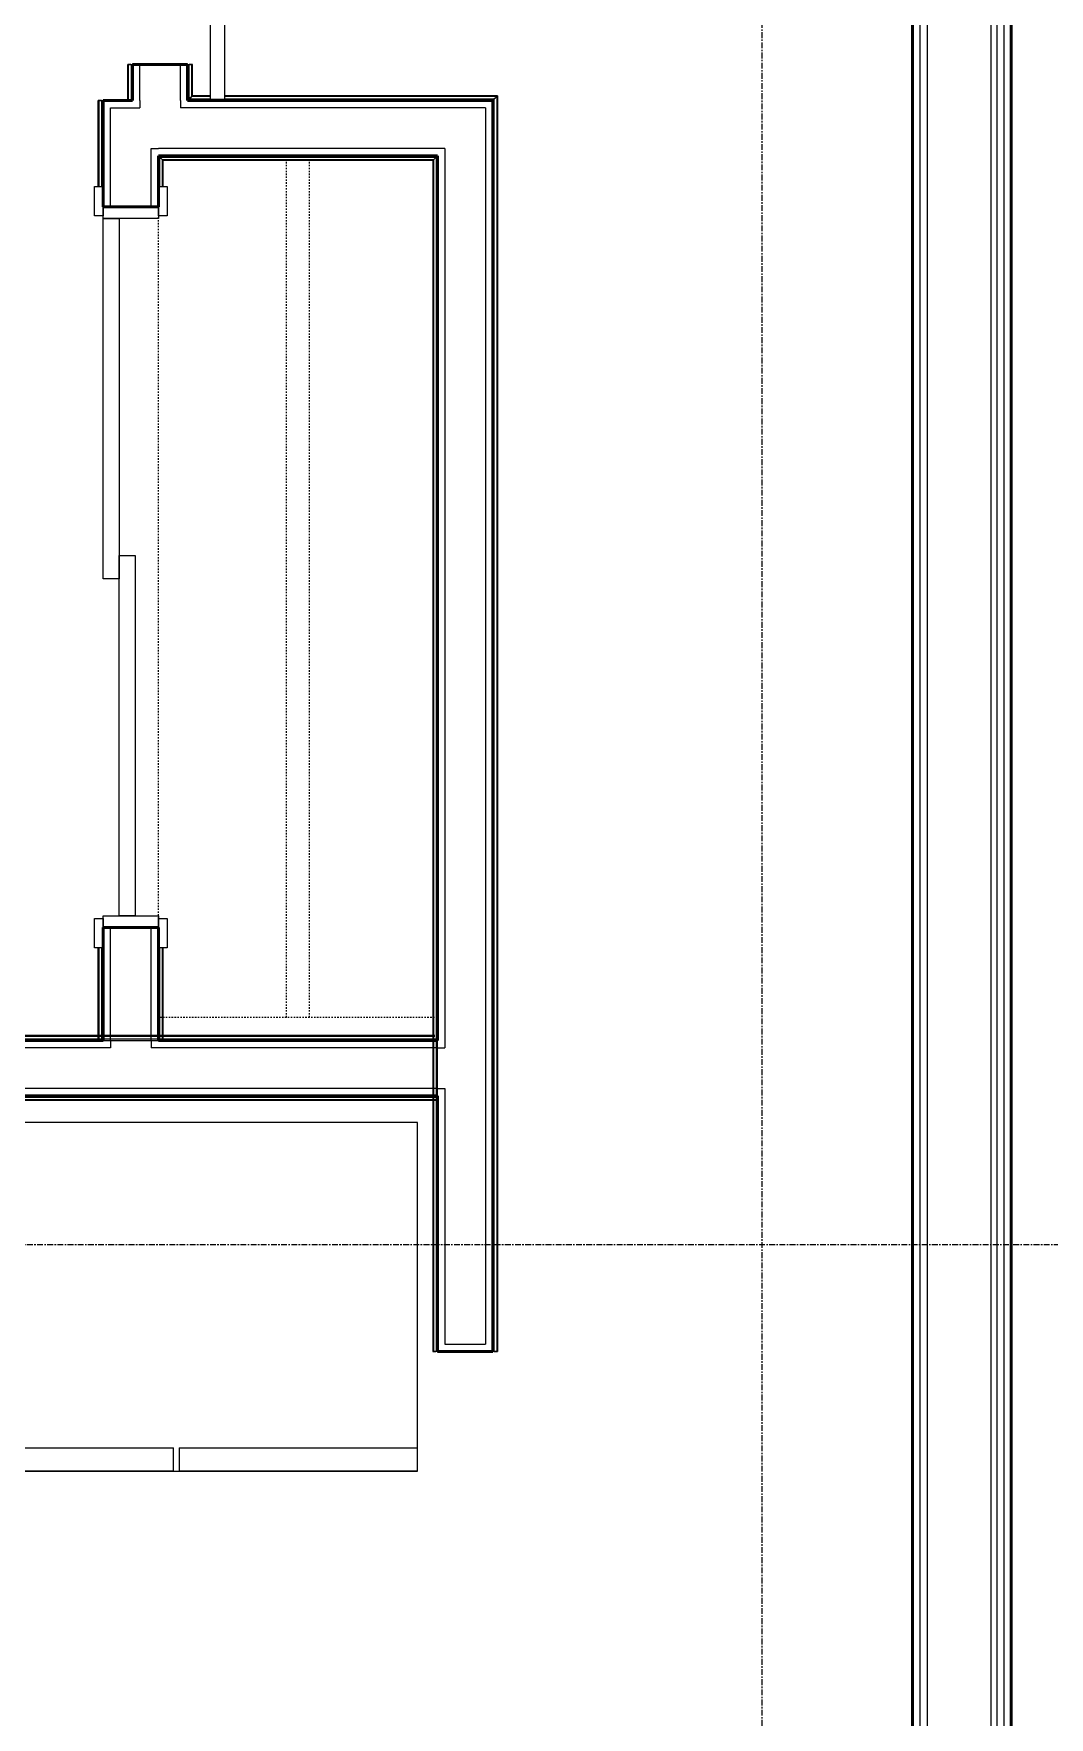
# Model space of a CAD drawing. Header units: inches. Extents: x -4218 to -1830, y 9767 to 12426.
# Drawn here: x -3217 to -3129.6, y 10126.5 to 10271.4 of the extents above; entities that cross this region are included whole.
import ezdxf

# ---------------------------------------------------------------- set-up
doc = ezdxf.new("R2010")
doc.units = ezdxf.units.IN
doc.header["$MEASUREMENT"] = 0
doc.linetypes.add('Dash', pattern=[0.25, 0.125, -0.125])
doc.linetypes.add('Grid Line 1_2_', pattern=[0.875, 0.5, -0.125, 0.125, -0.125])
for name, color, linetype, lineweight in [('0-1', 7, 'Continuous', 5), ('0-2', 253, 'Continuous', 9), ('A-DOOR-1', 7, 'Continuous', 9), ('A-DOOR-2', 50, 'Continuous', 20), ('A-DOOR-3', 250, 'Continuous', 50), ('A-DOOR-FRAM-1', 50, 'Continuous', 20), ('A-WALL-1', 250, 'Continuous', 50), ('A-WALL-2', 10, 'Continuous', 13), ('A-WALL-3', 254, 'Continuous', 9), ('A-WALL-4', 253, 'Continuous', 9), ('A-WALL-5', 252, 'Continuous', 9), ('A-WALL-6', 7, 'Continuous', 9), ('I-WALL-1', 250, 'Continuous', 50), ('I-WALL-4', 252, 'Continuous', 9), ('Q-CASE-HDLN-1', 7, 'Dash', 9), ('Q-SPCQ-1', 7, 'Continuous', 9), ('S-GRID-1', 1, 'Grid Line 1_2_', 9)]:
    doc.layers.add(name, color=color, linetype=linetype, lineweight=lineweight)

# ---------------------------------------------------------------- blocks, each defined once
blk = doc.blocks.new('Basic Wall _ INT - W4BØF - _5_8 GYP - 2X4 WOOD_BATT_ - 5_8 GYP_ - ___-3182868-BACKGROUND - 3RD FLOOR')
at = {"layer": 'A-WALL-4'}
for p, q in [((-3203.72, 10356.06), (-3203.75, 10356.06)), ((-3203.75, 10356.04), (-3203.75, 10355.41)), ((-3203.55, 10356.06), (-3203.61, 10356.06)), ((-3203.4, 10356.06), (-3203.54, 10356.06)), ((-3203.34, 10356.06), (-3203.4, 10356.06)), ((-3203.4, 10355.41), (-3203.4, 10356.04)), ((-3203.75, 10265.68), (-3203.72, 10265.71)), ((-3203.61, 10265.82), (-3203.55, 10265.88)), ((-3203.54, 10265.89), (-3203.4, 10266.03)), ((-3203.4, 10266.03), (-3203.34, 10266.09))]:
    blk.add_line(p, q, dxfattribs=at)
at = {"layer": 'A-WALL-5'}
for p, q in [((-3203.75, 10356.06), (-3203.71, 10356.06)), ((-3203.75, 10355.41), (-3203.75, 10304.78)), ((-3203.71, 10356.06), (-3203.62, 10356.06)), ((-3203.62, 10356.06), (-3203.34, 10356.06)), ((-3203.62, 10355.41), (-3203.62, 10356.04)), ((-3203.4, 10304.78), (-3203.4, 10355.41)), ((-3203.34, 10355.41), (-3203.34, 10356.04)), ((-3203.75, 10304.78), (-3203.72, 10304.78)), ((-3203.61, 10304.78), (-3203.55, 10304.78)), ((-3203.54, 10304.78), (-3203.4, 10304.78)), ((-3203.4, 10304.78), (-3203.34, 10304.78)), ((-3203.72, 10268.78), (-3203.75, 10268.78)), ((-3203.75, 10268.78), (-3203.75, 10265.68)), ((-3203.55, 10268.78), (-3203.61, 10268.78)), ((-3203.4, 10268.78), (-3203.54, 10268.78)), ((-3203.34, 10268.78), (-3203.4, 10268.78)), ((-3203.4, 10266.03), (-3203.4, 10268.78))]:
    blk.add_line(p, q, dxfattribs=at)
at = {"layer": 'A-WALL-6'}
for p, q in [((-3203.62, 10304.78), (-3203.62, 10355.41)), ((-3203.34, 10304.78), (-3203.34, 10355.41)), ((-3203.71, 10304.78), (-3203.75, 10304.78)), ((-3203.62, 10304.78), (-3203.71, 10304.78)), ((-3203.34, 10304.78), (-3203.62, 10304.78)), ((-3203.75, 10268.78), (-3203.71, 10268.78)), ((-3203.71, 10268.78), (-3203.62, 10268.78)), ((-3203.62, 10265.81), (-3203.62, 10268.78)), ((-3203.62, 10268.78), (-3203.34, 10268.78)), ((-3203.34, 10266.09), (-3203.34, 10268.78))]:
    blk.add_line(p, q, dxfattribs=at)
at = {"layer": 'A-WALL-6', "flags": 128}
for points in [[(-3203.62, 10265.81), (-3203.63, 10265.8), (-3203.63, 10265.8), (-3203.65, 10265.78), (-3203.66, 10265.77), (-3203.68, 10265.75), (-3203.71, 10265.72)], [(-3203.34, 10266.09), (-3203.45, 10265.98), (-3203.55, 10265.88), (-3203.6, 10265.83), (-3203.62, 10265.81)]]:
    blk.add_lwpolyline(points, dxfattribs=at)
blk = doc.blocks.new('Basic Wall _ INT - W4BØF - _5_8 GYP - 2X4 WOOD_BATT_ - 5_8 GYP_ - ___-3182867-BACKGROUND - 3RD FLOOR')
at = {"layer": 'A-WALL-3'}
blk.add_line((-3208.52, 10304.78), (-3208.5, 10304.78), dxfattribs=at)
at = {"layer": 'A-WALL-4'}
for p, q in [((-3208.5, 10356.04), (-3208.5, 10355.41)), ((-3208.85, 10309.34), (-3208.85, 10309.45)), ((-3208.85, 10309.24), (-3208.85, 10309.33)), ((-3208.85, 10309.18), (-3208.85, 10309.24)), ((-3208.85, 10308.44), (-3208.85, 10309.03)), ((-3208.5, 10309.03), (-3208.5, 10304.78)), ((-3208.85, 10304.79), (-3208.85, 10308.41)), ((-3208.91, 10304.78), (-3208.85, 10304.78)), ((-3208.85, 10304.78), (-3208.7, 10304.78)), ((-3208.7, 10304.78), (-3208.64, 10304.78)), ((-3208.91, 10265.68), (-3208.85, 10265.68)), ((-3208.85, 10265.68), (-3208.7, 10265.68)), ((-3208.7, 10265.68), (-3208.64, 10265.68)), ((-3208.52, 10265.68), (-3208.5, 10265.68))]:
    blk.add_line(p, q, dxfattribs=at)
at = {"layer": 'A-WALL-5'}
for p, q in [((-3208.85, 10356.06), (-3208.91, 10356.06)), ((-3208.7, 10356.06), (-3208.85, 10356.06)), ((-3208.85, 10309.45), (-3208.85, 10356.06)), ((-3208.64, 10356.06), (-3208.7, 10356.06)), ((-3208.5, 10356.06), (-3208.52, 10356.06)), ((-3208.5, 10355.41), (-3208.5, 10309.03)), ((-3208.91, 10309.34), (-3208.91, 10309.45)), ((-3208.91, 10309.24), (-3208.91, 10309.33)), ((-3208.91, 10309.18), (-3208.91, 10309.24)), ((-3208.91, 10308.45), (-3208.91, 10309.03)), ((-3208.62, 10309.03), (-3208.62, 10308.42)), ((-3208.91, 10304.79), (-3208.91, 10308.41)), ((-3208.62, 10308.41), (-3208.62, 10304.79)), ((-3208.62, 10304.78), (-3208.91, 10304.78)), ((-3208.54, 10304.78), (-3208.62, 10304.78)), ((-3208.5, 10304.78), (-3208.54, 10304.78)), ((-3208.85, 10268.78), (-3208.91, 10268.78)), ((-3208.7, 10268.78), (-3208.85, 10268.78)), ((-3208.85, 10265.68), (-3208.85, 10268.78)), ((-3208.64, 10268.78), (-3208.7, 10268.78)), ((-3208.5, 10268.78), (-3208.52, 10268.78)), ((-3208.5, 10268.78), (-3208.5, 10265.68)), ((-3208.62, 10265.68), (-3208.91, 10265.68)), ((-3208.54, 10265.68), (-3208.62, 10265.68)), ((-3208.5, 10265.68), (-3208.54, 10265.68))]:
    blk.add_line(p, q, dxfattribs=at)
at = {"layer": 'A-WALL-6'}
for p, q in [((-3208.91, 10356.06), (-3208.62, 10356.06)), ((-3208.91, 10309.45), (-3208.91, 10356.06)), ((-3208.62, 10356.06), (-3208.62, 10309.03)), ((-3208.62, 10356.06), (-3208.54, 10356.06)), ((-3208.54, 10356.06), (-3208.5, 10356.06)), ((-3208.91, 10268.78), (-3208.62, 10268.78)), ((-3208.91, 10265.68), (-3208.91, 10268.78)), ((-3208.62, 10268.78), (-3208.62, 10265.68)), ((-3208.62, 10268.78), (-3208.54, 10268.78)), ((-3208.54, 10268.78), (-3208.5, 10268.78))]:
    blk.add_line(p, q, dxfattribs=at)
blk = doc.blocks.new('Basic Wall _ INT - W4BØF - _5_8 GYP - 2X4 WOOD_BATT_ - 5_8 GYP_ - ___-3182872-BACKGROUND - 3RD FLOOR')
at = {"layer": 'A-WALL-3'}
for p, q in [((-3211.44, 10184.78), (-3211.37, 10184.78)), ((-3211.37, 10184.78), (-3211.23, 10184.78)), ((-3211.22, 10184.78), (-3211.16, 10184.78)), ((-3211.05, 10184.78), (-3211.02, 10184.78))]:
    blk.add_line(p, q, dxfattribs=at)
at = {"layer": 'A-WALL-4'}
for p, q in [((-3211.15, 10184.78), (-3211.44, 10184.78)), ((-3211.37, 10185.1), (-3211.37, 10185.2)), ((-3211.37, 10185), (-3211.37, 10185.08)), ((-3211.37, 10184.94), (-3211.37, 10184.99)), ((-3211.14, 10184.78), (-3211.15, 10184.78)), ((-3211.11, 10184.78), (-3211.14, 10184.78)), ((-3211.09, 10184.78), (-3211.11, 10184.78))]:
    blk.add_line(p, q, dxfattribs=at)
at = {"layer": 'A-WALL-5'}
for p, q in [((-3211.37, 10265.68), (-3211.44, 10265.68)), ((-3211.23, 10265.68), (-3211.37, 10265.68)), ((-3211.37, 10258.27), (-3211.37, 10265.68)), ((-3211.16, 10265.68), (-3211.22, 10265.68)), ((-3211.02, 10265.68), (-3211.05, 10265.68)), ((-3211.02, 10265.68), (-3211.02, 10258.27)), ((-3211.37, 10185.2), (-3211.37, 10192.77)), ((-3211.02, 10192.77), (-3211.02, 10184.78)), ((-3211.44, 10185.1), (-3211.44, 10185.2)), ((-3211.44, 10185), (-3211.44, 10185.08)), ((-3211.44, 10184.94), (-3211.44, 10184.99)), ((-3211.06, 10184.78), (-3211.09, 10184.78)), ((-3211.02, 10184.78), (-3211.06, 10184.78))]:
    blk.add_line(p, q, dxfattribs=at)
at = {"layer": 'A-WALL-6'}
for p, q in [((-3211.44, 10265.68), (-3211.15, 10265.68)), ((-3211.44, 10258.27), (-3211.44, 10265.68)), ((-3211.15, 10265.68), (-3211.15, 10258.27)), ((-3211.15, 10265.68), (-3211.06, 10265.68)), ((-3211.06, 10265.68), (-3211.02, 10265.68)), ((-3211.44, 10185.2), (-3211.44, 10192.77)), ((-3211.15, 10192.77), (-3211.15, 10184.78))]:
    blk.add_line(p, q, dxfattribs=at)
blk = doc.blocks.new('Basic Wall _ INT - W4BØF - _5_8 GYP - 2X4 WOOD_BATT_ - 5_8 GYP_ - ___-3182871-BACKGROUND - 3RD FLOOR')
at = {"layer": 'A-WALL-3'}
for p, q in [((-3206.27, 10184.78), (-3206.25, 10184.78)), ((-3206.13, 10184.78), (-3206.07, 10184.78)), ((-3206.07, 10184.78), (-3205.92, 10184.78)), ((-3205.92, 10184.78), (-3205.86, 10184.78))]:
    blk.add_line(p, q, dxfattribs=at)
at = {"layer": 'A-WALL-4'}
for p, q in [((-3206.25, 10260.91), (-3206.27, 10260.93)), ((-3206.07, 10260.73), (-3206.13, 10260.79)), ((-3205.92, 10260.58), (-3206.07, 10260.73)), ((-3205.86, 10260.52), (-3205.92, 10260.58)), ((-3206.27, 10258.27), (-3206.27, 10256.52)), ((-3206.17, 10184.78), (-3206.21, 10184.78)), ((-3206.15, 10184.78), (-3206.17, 10184.78)), ((-3205.86, 10184.78), (-3206.15, 10184.78)), ((-3206.15, 10184.78), (-3206.15, 10184.78)), ((-3205.92, 10185.1), (-3205.92, 10185.2)), ((-3205.92, 10185), (-3205.92, 10185.08)), ((-3205.92, 10184.94), (-3205.92, 10184.99))]:
    blk.add_line(p, q, dxfattribs=at)
at = {"layer": 'A-WALL-5'}
for p, q in [((-3206.27, 10260.93), (-3206.27, 10258.27)), ((-3205.92, 10258.27), (-3205.92, 10260.58)), ((-3206.27, 10192.77), (-3206.27, 10184.78)), ((-3205.92, 10185.2), (-3205.92, 10192.77)), ((-3206.23, 10184.78), (-3206.27, 10184.78)), ((-3206.21, 10184.78), (-3206.23, 10184.78)), ((-3205.86, 10185.1), (-3205.86, 10185.2)), ((-3205.86, 10185), (-3205.86, 10185.08)), ((-3205.86, 10184.94), (-3205.86, 10184.99))]:
    blk.add_line(p, q, dxfattribs=at)
at = {"layer": 'A-WALL-6'}
for p, q in [((-3206.15, 10258.27), (-3206.15, 10260.81)), ((-3205.86, 10258.27), (-3205.86, 10260.52)), ((-3206.15, 10184.78), (-3206.15, 10192.77)), ((-3205.86, 10185.2), (-3205.86, 10192.77))]:
    blk.add_line(p, q, dxfattribs=at)
at = {"layer": 'A-WALL-6', "flags": 128}
for points in [[(-3206.23, 10260.89), (-3206.21, 10260.87), (-3206.19, 10260.85), (-3206.17, 10260.83), (-3206.16, 10260.82), (-3206.15, 10260.81), (-3206.15, 10260.81)], [(-3206.15, 10260.81), (-3206.13, 10260.79), (-3206.07, 10260.73), (-3205.98, 10260.64), (-3205.86, 10260.52)]]:
    blk.add_lwpolyline(points, dxfattribs=at)
blk = doc.blocks.new('SLIDING - FLUSH - 5-0 x 6-8-3203586-BACKGROUND - 3RD FLOOR')
at = {"layer": 'A-DOOR-1'}
for p, q in [((-32.75, 3.25), (-30.25, 3.25)), ((-32.75, 2.5), (-32.75, 3.25)), ((-30.25, 3.25), (-30.25, 2.5)), ((30.25, 3.25), (32.75, 3.25)), ((30.25, 2.5), (30.25, 3.25)), ((32.75, 3.25), (32.75, 2.5)), ((-30.25, 2.5), (-32.75, 2.5)), ((32.75, 2.5), (30.25, 2.5)), ((-32.75, -2.25), (-30.25, -2.25)), ((-32.75, -3), (-32.75, -2.25)), ((-30.25, -2.25), (-30.25, -3)), ((30.25, -2.25), (32.75, -2.25)), ((30.25, -3), (30.25, -2.25)), ((32.75, -2.25), (32.75, -3)), ((-30.25, -3), (-32.75, -3)), ((32.75, -3), (30.25, -3))]:
    blk.add_line(p, q, dxfattribs=at)
at = {"layer": 'A-DOOR-2'}
for p, q in [((-1, -0.88), (-1, 0.5)), ((-1, 0.5), (30, 0.5)), ((30, 0.5), (30, -0.88)), ((-30, -2.25), (-30, -0.88)), ((-30, -0.88), (1, -0.88)), ((30, -0.88), (-1, -0.88)), ((1, -0.88), (1, -2.25)), ((1, -2.25), (-30, -2.25))]:
    blk.add_line(p, q, dxfattribs=at)
at = {"layer": 'A-DOOR-FRAM-1'}
for p, q in [((-31, -2.25), (-31, 2.5)), ((-31, 2.5), (-30, 2.5)), ((-30, 2.5), (-30, -2.25)), ((30, 2.5), (31, 2.5)), ((30, -2.25), (30, 2.5)), ((31, 2.5), (31, -2.25)), ((-30, -2.25), (-31, -2.25)), ((31, -2.25), (30, -2.25))]:
    blk.add_line(p, q, dxfattribs=at)
blk = doc.blocks.new('Basic Wall _ INT - W4BØF - _5_8 GYP - 2X4 WOOD_BATT_ - 5_8 GYP_ - ___-3182873-BACKGROUND - 3RD FLOOR')
at = {"layer": 'A-WALL-3'}
for p, q in [((-3335.1, 10180.03), (-3335.1, 10180.01)), ((-3335.1, 10179.89), (-3335.1, 10179.83)), ((-3335.1, 10179.83), (-3335.1, 10179.68)), ((-3335.1, 10179.68), (-3335.1, 10179.62)), ((-3334.47, 10180.03), (-3298.47, 10180.03)), ((-3332.05, 10179.68), (-3334.47, 10179.68)), ((-3298.47, 10179.68), (-3331.96, 10179.68)), ((-3298.47, 10180.03), (-3265.47, 10180.03)), ((-3265.47, 10180.03), (-3265.22, 10180.03)), ((-3265.22, 10179.68), (-3265.47, 10179.68)), ((-3241.22, 10180.03), (-3217, 10180.03)), ((-3220.34, 10179.68), (-3241.22, 10179.68)), ((-3217, 10179.68), (-3220.28, 10179.68)), ((-3182.25, 10180.01), (-3182.25, 10180.03)), ((-3182.25, 10179.83), (-3182.25, 10179.89)), ((-3182.25, 10179.68), (-3182.25, 10179.83)), ((-3182.25, 10179.62), (-3182.25, 10179.68))]:
    blk.add_line(p, q, dxfattribs=at)
at = {"layer": 'A-WALL-4'}
for p, q in [((-3335.1, 10179.99), (-3335.1, 10180.03)), ((-3335.1, 10180.03), (-3334.47, 10180.03)), ((-3335.1, 10179.93), (-3335.1, 10179.99)), ((-3335.1, 10179.91), (-3335.1, 10179.93)), ((-3335.1, 10179.83), (-3335.1, 10179.91)), ((-3335.1, 10179.62), (-3335.1, 10179.83)), ((-3334.47, 10179.68), (-3335.1, 10179.68)), ((-3334.47, 10179.91), (-3333.67, 10179.91)), ((-3333.58, 10179.91), (-3298.47, 10179.91)), ((-3265.47, 10179.91), (-3265.22, 10179.91)), ((-3241.22, 10179.91), (-3218.19, 10179.91)), ((-3218.07, 10179.91), (-3217, 10179.91)), ((-3182.57, 10179.68), (-3182.66, 10179.68)), ((-3182.47, 10179.68), (-3182.54, 10179.68)), ((-3182.41, 10179.68), (-3182.45, 10179.68)), ((-3182.25, 10179.97), (-3182.25, 10179.91)), ((-3182.25, 10179.91), (-3182.25, 10179.89)), ((-3182.25, 10179.89), (-3182.25, 10179.74)), ((-3182.25, 10179.74), (-3182.25, 10179.62))]:
    blk.add_line(p, q, dxfattribs=at)
at = {"layer": 'A-WALL-5'}
for p, q in [((-3335.1, 10179.91), (-3334.47, 10179.91)), ((-3334.47, 10179.62), (-3335.1, 10179.62)), ((-3308.72, 10179.62), (-3309.47, 10179.62)), ((-3265.22, 10179.62), (-3265.47, 10179.62)), ((-3220.93, 10179.62), (-3241.22, 10179.62)), ((-3217, 10179.62), (-3220.91, 10179.62)), ((-3217, 10180.03), (-3182.25, 10180.03)), ((-3182.66, 10179.68), (-3217, 10179.68)), ((-3182.57, 10179.62), (-3182.66, 10179.62)), ((-3182.47, 10179.62), (-3182.54, 10179.62)), ((-3182.41, 10179.62), (-3182.45, 10179.62)), ((-3182.25, 10180.03), (-3182.25, 10179.99)), ((-3182.25, 10179.99), (-3182.25, 10179.97))]:
    blk.add_line(p, q, dxfattribs=at)
at = {"layer": 'A-WALL-6'}
for p, q in [((-3217, 10179.91), (-3182.25, 10179.91)), ((-3182.66, 10179.62), (-3217, 10179.62))]:
    blk.add_line(p, q, dxfattribs=at)
blk = doc.blocks.new('Basic Wall _ INT - W4BØF - _5_8 GYP - 2X4 WOOD_BATT_ - 5_8 GYP_ - ___-3182874-BACKGROUND - 3RD FLOOR')
at = {"layer": 'A-WALL-3'}
for p, q in [((-3335.1, 10185.2), (-3335.1, 10185.13)), ((-3335.1, 10185.13), (-3335.1, 10184.99)), ((-3335.1, 10184.98), (-3335.1, 10184.92)), ((-3335.1, 10184.81), (-3335.1, 10184.78)), ((-3182.25, 10185.13), (-3182.25, 10185.2)), ((-3182.25, 10184.99), (-3182.25, 10185.13)), ((-3182.25, 10184.92), (-3182.25, 10184.98)), ((-3182.25, 10184.78), (-3182.25, 10184.81))]:
    blk.add_line(p, q, dxfattribs=at)
at = {"layer": 'A-WALL-4'}
for p, q in [((-3335.1, 10185.08), (-3335.1, 10185.2)), ((-3334.47, 10185.13), (-3335.1, 10185.13)), ((-3335.1, 10184.91), (-3335.1, 10185.08)), ((-3335.1, 10184.9), (-3335.1, 10184.91)), ((-3335.1, 10184.88), (-3335.1, 10184.9)), ((-3335.1, 10184.87), (-3335.1, 10184.88)), ((-3335.1, 10184.85), (-3335.1, 10184.87)), ((-3335.1, 10184.83), (-3335.1, 10184.85)), ((-3335.1, 10184.78), (-3335.1, 10184.83)), ((-3335.1, 10184.78), (-3334.47, 10184.78)), ((-3211.32, 10185.13), (-3211.43, 10185.13)), ((-3211.22, 10185.13), (-3211.31, 10185.13)), ((-3211.17, 10185.13), (-3211.22, 10185.13)), ((-3211.02, 10184.78), (-3206.27, 10184.78)), ((-3206.9, 10185.13), (-3211, 10185.13)), ((-3206.27, 10185.13), (-3206.87, 10185.13)), ((-3206.07, 10185.13), (-3206.13, 10185.13)), ((-3205.98, 10185.13), (-3206.07, 10185.13)), ((-3205.86, 10185.13), (-3205.97, 10185.13)), ((-3182.57, 10185.13), (-3182.66, 10185.13)), ((-3182.48, 10185.13), (-3182.54, 10185.13)), ((-3182.25, 10185.2), (-3182.25, 10184.91)), ((-3182.25, 10184.91), (-3182.25, 10184.85)), ((-3182.25, 10184.91), (-3182.25, 10184.91))]:
    blk.add_line(p, q, dxfattribs=at)
at = {"layer": 'A-WALL-5'}
for p, q in [((-3334.47, 10185.2), (-3335.1, 10185.2)), ((-3334.47, 10184.91), (-3335.1, 10184.91)), ((-3211.43, 10185.13), (-3334.47, 10185.13)), ((-3334.47, 10184.78), (-3211.02, 10184.78)), ((-3211.32, 10185.2), (-3211.43, 10185.2)), ((-3211.22, 10185.2), (-3211.31, 10185.2)), ((-3211.17, 10185.2), (-3211.22, 10185.2)), ((-3206.9, 10184.91), (-3211.01, 10184.91)), ((-3206.9, 10185.2), (-3211, 10185.2)), ((-3206.27, 10184.91), (-3206.89, 10184.91)), ((-3206.27, 10185.2), (-3206.87, 10185.2)), ((-3206.27, 10184.78), (-3182.25, 10184.78)), ((-3206.07, 10185.2), (-3206.12, 10185.2)), ((-3205.98, 10185.2), (-3206.07, 10185.2)), ((-3205.86, 10185.2), (-3205.97, 10185.2)), ((-3182.66, 10185.13), (-3205.86, 10185.13)), ((-3182.57, 10185.2), (-3182.66, 10185.2)), ((-3182.48, 10185.2), (-3182.54, 10185.2)), ((-3182.25, 10184.85), (-3182.25, 10184.83)), ((-3182.25, 10184.83), (-3182.25, 10184.78))]:
    blk.add_line(p, q, dxfattribs=at)
at = {"layer": 'A-WALL-6'}
for p, q in [((-3211.44, 10185.2), (-3334.47, 10185.2)), ((-3211.01, 10184.91), (-3334.47, 10184.91)), ((-3182.25, 10184.91), (-3206.27, 10184.91)), ((-3182.66, 10185.2), (-3205.86, 10185.2))]:
    blk.add_line(p, q, dxfattribs=at)
blk = doc.blocks.new('Basic Wall _ INT - W4BØF - _5_8 GYP - 2X4 WOOD_BATT_ - 5_8 GYP_ - ___-3182876-BACKGROUND - 3RD FLOOR')
at = {"layer": 'A-WALL-4'}
for p, q in [((-3177.47, 10265.71), (-3177.5, 10265.68)), ((-3177.3, 10265.88), (-3177.36, 10265.82)), ((-3177.15, 10266.03), (-3177.29, 10265.89)), ((-3177.09, 10266.09), (-3177.15, 10266.03))]:
    blk.add_line(p, q, dxfattribs=at)
at = {"layer": 'A-WALL-5'}
for p, q in [((-3177.5, 10158.02), (-3177.5, 10265.68)), ((-3177.15, 10266.03), (-3177.15, 10158.02)), ((-3177.5, 10158.02), (-3177.47, 10158.02)), ((-3177.36, 10158.02), (-3177.3, 10158.02)), ((-3177.29, 10158.02), (-3177.15, 10158.02)), ((-3177.15, 10158.02), (-3177.09, 10158.02))]:
    blk.add_line(p, q, dxfattribs=at)
at = {"layer": 'A-WALL-6'}
for p, q in [((-3177.37, 10158.02), (-3177.37, 10265.81)), ((-3177.09, 10266.09), (-3177.09, 10158.02)), ((-3177.46, 10158.02), (-3177.5, 10158.02)), ((-3177.37, 10158.02), (-3177.46, 10158.02)), ((-3177.09, 10158.02), (-3177.37, 10158.02))]:
    blk.add_line(p, q, dxfattribs=at)
at = {"layer": 'A-WALL-6', "flags": 128}
for points in [[(-3177.46, 10265.72), (-3177.43, 10265.75), (-3177.41, 10265.77), (-3177.4, 10265.78), (-3177.38, 10265.8), (-3177.38, 10265.8), (-3177.37, 10265.81)], [(-3177.37, 10265.81), (-3177.35, 10265.83), (-3177.3, 10265.88), (-3177.2, 10265.98), (-3177.09, 10266.09)]]:
    blk.add_lwpolyline(points, dxfattribs=at)
blk = doc.blocks.new('Basic Wall _ INT - W4BØF - _5_8 GYP - 2X4 WOOD_BATT_ - 5_8 GYP_ - ___-3182875-BACKGROUND - 3RD FLOOR')
at = {"layer": 'A-WALL-4'}
for p, q in [((-3182.45, 10260.73), (-3182.6, 10260.58)), ((-3182.39, 10260.79), (-3182.45, 10260.73)), ((-3182.25, 10260.93), (-3182.27, 10260.91)), ((-3182.6, 10260.58), (-3182.66, 10260.52)), ((-3182.6, 10185.2), (-3182.6, 10185.08)), ((-3182.6, 10185.08), (-3182.6, 10184.99)), ((-3182.6, 10184.99), (-3182.6, 10184.93)), ((-3182.6, 10184.78), (-3182.6, 10184.17)), ((-3182.6, 10184.16), (-3182.6, 10180.71)), ((-3182.25, 10180.03), (-3182.25, 10184.78)), ((-3182.6, 10180.66), (-3182.6, 10180.03)), ((-3182.6, 10179.89), (-3182.6, 10179.83)), ((-3182.6, 10179.83), (-3182.6, 10179.74)), ((-3182.6, 10179.74), (-3182.6, 10179.62))]:
    blk.add_line(p, q, dxfattribs=at)
at = {"layer": 'A-WALL-5'}
for p, q in [((-3182.25, 10184.78), (-3182.25, 10260.93)), ((-3182.6, 10260.58), (-3182.6, 10185.2)), ((-3182.66, 10185.2), (-3182.66, 10185.08)), ((-3182.66, 10185.08), (-3182.66, 10184.99)), ((-3182.66, 10184.99), (-3182.66, 10184.93)), ((-3182.66, 10184.78), (-3182.66, 10184.17)), ((-3182.66, 10184.16), (-3182.66, 10180.72)), ((-3182.37, 10184.78), (-3182.37, 10184.16)), ((-3182.37, 10184.16), (-3182.37, 10180.68)), ((-3182.66, 10180.71), (-3182.66, 10180.03)), ((-3182.66, 10179.89), (-3182.66, 10179.83)), ((-3182.66, 10179.83), (-3182.66, 10179.74)), ((-3182.66, 10179.74), (-3182.66, 10179.62)), ((-3182.6, 10179.62), (-3182.6, 10158.02)), ((-3182.37, 10180.66), (-3182.37, 10180.03)), ((-3182.25, 10158.02), (-3182.25, 10180.03)), ((-3182.66, 10158.02), (-3182.6, 10158.02)), ((-3182.6, 10158.02), (-3182.45, 10158.02)), ((-3182.45, 10158.02), (-3182.39, 10158.02)), ((-3182.27, 10158.02), (-3182.25, 10158.02))]:
    blk.add_line(p, q, dxfattribs=at)
at = {"layer": 'A-WALL-6'}
for p, q in [((-3182.37, 10260.81), (-3182.37, 10184.78)), ((-3182.66, 10260.52), (-3182.66, 10185.2)), ((-3182.66, 10179.62), (-3182.66, 10158.02)), ((-3182.37, 10180.03), (-3182.37, 10158.02)), ((-3182.37, 10158.02), (-3182.66, 10158.02)), ((-3182.29, 10158.02), (-3182.37, 10158.02)), ((-3182.25, 10158.02), (-3182.29, 10158.02))]:
    blk.add_line(p, q, dxfattribs=at)
at = {"layer": 'A-WALL-6', "flags": 128}
for points in [[(-3182.66, 10260.52), (-3182.54, 10260.64), (-3182.45, 10260.73), (-3182.39, 10260.79), (-3182.37, 10260.81)], [(-3182.37, 10260.81), (-3182.37, 10260.81), (-3182.36, 10260.82), (-3182.35, 10260.83), (-3182.33, 10260.85), (-3182.31, 10260.87), (-3182.29, 10260.89)]]:
    blk.add_lwpolyline(points, dxfattribs=at)
blk = doc.blocks.new('Basic Wall _ INT - W4BØF - _5_8 GYP - 2X4 WOOD_BATT_ - 5_8 GYP_ - ___-3182878-BACKGROUND - 3RD FLOOR')
at = {"layer": 'A-WALL-4'}
for p, q in [((-3206.27, 10260.93), (-3206.25, 10260.91)), ((-3206.13, 10260.79), (-3206.07, 10260.73)), ((-3206.07, 10260.73), (-3205.92, 10260.58)), ((-3182.6, 10260.58), (-3182.45, 10260.73)), ((-3182.45, 10260.73), (-3182.39, 10260.79)), ((-3182.27, 10260.91), (-3182.25, 10260.93)), ((-3205.92, 10260.58), (-3205.86, 10260.52)), ((-3182.66, 10260.52), (-3182.6, 10260.58))]:
    blk.add_line(p, q, dxfattribs=at)
at = {"layer": 'A-WALL-5'}
for p, q in [((-3206.27, 10260.93), (-3182.25, 10260.93)), ((-3182.6, 10260.58), (-3205.92, 10260.58))]:
    blk.add_line(p, q, dxfattribs=at)
at = {"layer": 'A-WALL-6'}
for p, q in [((-3206.15, 10260.81), (-3182.37, 10260.81)), ((-3182.66, 10260.52), (-3205.86, 10260.52))]:
    blk.add_line(p, q, dxfattribs=at)
at = {"layer": 'A-WALL-6', "flags": 128}
for points in [[(-3206.15, 10260.81), (-3206.15, 10260.81), (-3206.16, 10260.82), (-3206.17, 10260.83), (-3206.19, 10260.85), (-3206.21, 10260.87), (-3206.23, 10260.89)], [(-3205.86, 10260.52), (-3205.98, 10260.64), (-3206.07, 10260.73), (-3206.13, 10260.79), (-3206.15, 10260.81)], [(-3182.37, 10260.81), (-3182.39, 10260.79), (-3182.45, 10260.73), (-3182.54, 10260.64), (-3182.66, 10260.52)], [(-3182.29, 10260.89), (-3182.31, 10260.87), (-3182.33, 10260.85), (-3182.35, 10260.83), (-3182.36, 10260.82), (-3182.37, 10260.81), (-3182.37, 10260.81)]]:
    blk.add_lwpolyline(points, dxfattribs=at)
blk = doc.blocks.new('Basic Wall _ INT - W4BØF - _5_8 GYP - 2X4 WOOD_BATT_ - 5_8 GYP_ - ___-3182877-BACKGROUND - 3RD FLOOR')
at = {"layer": 'A-WALL-4'}
for p, q in [((-3203.72, 10265.71), (-3203.75, 10265.68)), ((-3203.55, 10265.88), (-3203.61, 10265.82)), ((-3203.4, 10266.03), (-3203.54, 10265.89)), ((-3203.34, 10266.09), (-3203.4, 10266.03)), ((-3177.5, 10265.68), (-3177.47, 10265.71)), ((-3177.36, 10265.82), (-3177.3, 10265.88)), ((-3177.29, 10265.89), (-3177.15, 10266.03)), ((-3177.15, 10266.03), (-3177.09, 10266.09))]:
    blk.add_line(p, q, dxfattribs=at)
at = {"layer": 'A-WALL-5'}
for p, q in [((-3203.75, 10265.68), (-3177.5, 10265.68)), ((-3201.8, 10266.03), (-3203.4, 10266.03)), ((-3177.15, 10266.03), (-3200.53, 10266.03))]:
    blk.add_line(p, q, dxfattribs=at)
at = {"layer": 'A-WALL-6'}
for p, q in [((-3201.8, 10265.81), (-3203.62, 10265.81)), ((-3201.8, 10266.09), (-3203.34, 10266.09)), ((-3177.09, 10266.09), (-3200.53, 10266.09)), ((-3177.37, 10265.81), (-3200.53, 10265.81))]:
    blk.add_line(p, q, dxfattribs=at)
at = {"layer": 'A-WALL-6', "flags": 128}
for points in [[(-3203.71, 10265.72), (-3203.68, 10265.75), (-3203.66, 10265.77), (-3203.65, 10265.78), (-3203.63, 10265.8), (-3203.63, 10265.8), (-3203.62, 10265.81)], [(-3203.62, 10265.81), (-3203.6, 10265.83), (-3203.55, 10265.88), (-3203.45, 10265.98), (-3203.34, 10266.09)], [(-3177.37, 10265.81), (-3177.38, 10265.8), (-3177.38, 10265.8), (-3177.4, 10265.78), (-3177.41, 10265.77), (-3177.43, 10265.75), (-3177.46, 10265.72)], [(-3177.09, 10266.09), (-3177.2, 10265.98), (-3177.3, 10265.88), (-3177.35, 10265.83), (-3177.37, 10265.81)]]:
    blk.add_lwpolyline(points, dxfattribs=at)
blk = doc.blocks.new('Refrigerator_-_Side-by-Side_6047 - 36_ X 30_-345559-BACKGROUND - 3RD FLOOR')
at = {"layer": 'Q-SPCQ-1'}
for p, q in [((17.87, 14.42), (-17.88, 14.42)), ((-17.88, 14.42), (-17.88, -15.58)), ((17.87, -15.58), (17.87, 14.42)), ((-17.88, -13.58), (-3.13, -13.58)), ((-17.88, -13.58), (-17.88, -15.58)), ((-3.13, -15.58), (-3.13, -13.58)), ((-2.63, -13.58), (17.87, -13.58)), ((-2.63, -13.58), (-2.63, -15.58)), ((17.87, -15.58), (17.87, -13.58)), ((-17.88, -15.58), (17.87, -15.58)), ((-3.13, -15.58), (-17.88, -15.58)), ((17.87, -15.58), (-2.63, -15.58))]:
    blk.add_line(p, q, dxfattribs=at)
blk = doc.blocks.new('BARN - FLUSH - 3-0 x 7-0 BARN DOOR-V161-BACKGROUND - 3RD FLOOR')
at = {"layer": 'A-DOOR-1'}
for p, q in [((-56, 6), (-54.5, 6)), ((-56, 6), (-56, 5.67)), ((-54.5, 5.67), (-54.5, 6)), ((-23.5, 6), (-22, 6)), ((-23.5, 5.67), (-23.5, 6)), ((-22, 6), (-22, 5.67)), ((21, 5.57), (-60, 5.57)), ((-60, 4.95), (-60, 5.57)), ((-60, 4.32), (-60, 4.95)), ((-56, 5.67), (-54.5, 5.67)), ((-23.5, 5.67), (-22, 5.67)), ((21, 5.57), (21, 4.95)), ((21, 4.95), (21, 4.32)), ((-60, 4.32), (21, 4.32)), ((-52, 4.07), (-26, 4.07))]:
    blk.add_line(p, q, dxfattribs=at)
at = {"layer": 'A-DOOR-3'}
for p, q in [((-57, 5.82), (-56, 5.82)), ((-57, 5.59), (-57, 5.82)), ((-54.5, 5.82), (-23.5, 5.82)), ((-22, 5.82), (-21, 5.82)), ((-21, 5.82), (-21, 5.59)), ((-57, 4.07), (-57, 4.32)), ((-52, 4.07), (-57, 4.07)), ((-52, 4.33), (-52, 4.07)), ((-26, 4.07), (-26, 4.32)), ((-21, 4.07), (-26, 4.07)), ((-21, 4.32), (-21, 4.07))]:
    blk.add_line(p, q, dxfattribs=at)
blk = doc.blocks.new('OD_CW_Closet - OD_CW_Closet-2472542-BACKGROUND - 3RD FLOOR')
at = {"layer": 'Q-CASE-HDLN-1'}
for p, q in [((0.74, -24), (0.74, 0)), ((0.74, 0), (74.9, 0)), ((74.9, 0), (74.9, -24)), ((0.74, -11), (74.9, -11)), ((0.74, -13), (74.9, -13)), ((74.9, -24), (0.74, -24))]:
    blk.add_line(p, q, dxfattribs=at)
blk = doc.blocks.new('CTR - 1st Phase - Unit Layouts_rvt-1-BACKGROUND - 3RD FLOOR')
at = {"layer": 'A-WALL-1'}
for p, q in [((-3208.5, 10268.78), (-3208.5, 10265.68)), ((-3203.75, 10268.78), (-3208.5, 10268.78)), ((-3203.75, 10265.68), (-3203.75, 10268.78)), ((-3211.02, 10265.68), (-3211.02, 10256.52)), ((-3210.4, 10265.68), (-3211.02, 10265.68)), ((-3208.5, 10265.68), (-3210.4, 10265.68)), ((-3177.5, 10265.68), (-3203.75, 10265.68)), ((-3177.5, 10265.06), (-3177.5, 10265.68)), ((-3177.5, 10260.93), (-3177.5, 10265.06)), ((-3206.27, 10256.52), (-3206.27, 10260.93)), ((-3206.27, 10260.93), (-3182.25, 10260.93)), ((-3182.25, 10260.93), (-3182.25, 10184.78)), ((-3177.5, 10158.02), (-3177.5, 10260.93)), ((-3211.02, 10256.52), (-3206.27, 10256.52)), ((-3211.02, 10194.52), (-3211.02, 10184.78)), ((-3206.27, 10194.52), (-3211.02, 10194.52)), ((-3206.27, 10184.78), (-3206.27, 10194.52)), ((-3211.02, 10184.78), (-3335.1, 10184.78)), ((-3182.25, 10184.78), (-3206.27, 10184.78)), ((-3335.1, 10180.03), (-3182.25, 10180.03)), ((-3182.25, 10180.03), (-3182.25, 10158.02)), ((-3182.25, 10158.02), (-3181.62, 10158.02)), ((-3181.62, 10158.02), (-3178.12, 10158.02)), ((-3178.12, 10158.02), (-3177.5, 10158.02))]:
    blk.add_line(p, q, dxfattribs=at)
at = {"layer": 'A-WALL-2'}
for p, q in [((-3207.87, 10265.68), (-3207.87, 10268.78)), ((-3204.37, 10265.68), (-3204.37, 10268.78)), ((-3210.4, 10256.52), (-3210.4, 10265.06)), ((-3210.4, 10265.06), (-3207.87, 10265.06)), ((-3207.87, 10265.68), (-3207.87, 10265.06)), ((-3204.37, 10265.68), (-3204.37, 10265.06)), ((-3178.12, 10265.06), (-3204.37, 10265.06)), ((-3178.12, 10265.06), (-3178.12, 10261.56)), ((-3206.9, 10256.52), (-3206.9, 10261.56)), ((-3206.9, 10261.56), (-3206.27, 10261.56)), ((-3181.62, 10261.56), (-3206.27, 10261.56)), ((-3181.62, 10261.56), (-3181.62, 10260.93)), ((-3181.62, 10260.93), (-3181.62, 10184.16)), ((-3178.12, 10261.56), (-3178.12, 10260.93)), ((-3178.12, 10260.93), (-3178.12, 10158.65)), ((-3210.4, 10184.78), (-3210.4, 10194.52)), ((-3206.9, 10184.78), (-3206.9, 10194.52)), ((-3210.4, 10184.16), (-3334.47, 10184.16)), ((-3210.4, 10184.78), (-3210.4, 10184.16)), ((-3206.9, 10184.78), (-3206.9, 10184.16)), ((-3182.25, 10184.16), (-3206.9, 10184.16)), ((-3182.25, 10184.16), (-3181.62, 10184.16)), ((-3182.25, 10180.66), (-3334.47, 10180.66)), ((-3182.25, 10180.66), (-3181.62, 10180.66)), ((-3181.62, 10180.66), (-3181.62, 10158.65)), ((-3181.62, 10158.65), (-3178.12, 10158.65))]:
    blk.add_line(p, q, dxfattribs=at)
at = {"layer": 'A-WALL-3'}
for p, q in [((-3206.27, 10256.52), (-3206.27, 10258.27)), ((-3211.17, 10184.78), (-3211.44, 10184.78)), ((-3211.02, 10185.2), (-3211.02, 10185.1)), ((-3211.02, 10185.08), (-3211.02, 10185)), ((-3211.02, 10184.99), (-3211.02, 10184.94)), ((-3206.27, 10185.1), (-3206.27, 10185.2)), ((-3206.27, 10185), (-3206.27, 10185.08)), ((-3206.27, 10184.94), (-3206.27, 10184.99)), ((-3205.86, 10184.78), (-3206.13, 10184.78)), ((-3182.57, 10184.78), (-3182.66, 10184.78)), ((-3182.48, 10184.78), (-3182.54, 10184.78)), ((-3182.25, 10185.2), (-3182.25, 10184.93)), ((-3182.66, 10180.03), (-3182.57, 10180.03)), ((-3182.54, 10180.03), (-3182.47, 10180.03)), ((-3182.45, 10180.03), (-3182.41, 10180.03)), ((-3182.25, 10179.89), (-3182.25, 10179.62))]:
    blk.add_line(p, q, dxfattribs=at)
at = {"layer": 'A-WALL-4'}
for p, q in [((-3208.5, 10268.78), (-3208.5, 10265.68)), ((-3203.75, 10265.68), (-3203.75, 10268.78)), ((-3211.02, 10265.68), (-3211.02, 10258.27)), ((-3208.91, 10265.68), (-3208.64, 10265.68)), ((-3177.5, 10265.68), (-3203.75, 10265.68)), ((-3177.5, 10265.68), (-3177.5, 10260.93)), ((-3206.27, 10258.27), (-3206.27, 10260.93)), ((-3206.27, 10260.93), (-3182.25, 10260.93)), ((-3182.25, 10260.93), (-3182.25, 10185.2)), ((-3177.5, 10158.02), (-3177.5, 10260.93)), ((-3206.27, 10256.52), (-3211.02, 10256.52)), ((-3211.02, 10194.52), (-3206.27, 10194.52)), ((-3211.02, 10192.77), (-3211.02, 10185.2)), ((-3206.27, 10185.2), (-3206.27, 10192.77)), ((-3211.44, 10184.78), (-3334.47, 10184.78)), ((-3182.66, 10184.78), (-3205.86, 10184.78)), ((-3217, 10180.03), (-3182.66, 10180.03)), ((-3182.25, 10179.62), (-3182.25, 10158.02))]:
    blk.add_line(p, q, dxfattribs=at)
at = {"layer": 'A-WALL-5'}
for p, q in [((-3208.5, 10268.78), (-3203.75, 10268.78)), ((-3211.02, 10265.68), (-3208.91, 10265.68)), ((-3177.5, 10158.02), (-3182.25, 10158.02))]:
    blk.add_line(p, q, dxfattribs=at)
at = {"layer": '0-2'}
for name, p in [('Basic Wall _ INT - W4BØF - _5_8 GYP - 2X4 WOOD_BATT_ - 5_8 GYP_ - ___-3182867-BACKGROUND - 3RD FLOOR', (0, 0)), ('Basic Wall _ INT - W4BØF - _5_8 GYP - 2X4 WOOD_BATT_ - 5_8 GYP_ - ___-3182868-BACKGROUND - 3RD FLOOR', (0, 0)), ('Basic Wall _ INT - W4BØF - _5_8 GYP - 2X4 WOOD_BATT_ - 5_8 GYP_ - ___-3182872-BACKGROUND - 3RD FLOOR', (0, 0)), ('Basic Wall _ INT - W4BØF - _5_8 GYP - 2X4 WOOD_BATT_ - 5_8 GYP_ - ___-3182877-BACKGROUND - 3RD FLOOR', (0, 0)), ('Basic Wall _ INT - W4BØF - _5_8 GYP - 2X4 WOOD_BATT_ - 5_8 GYP_ - ___-3182876-BACKGROUND - 3RD FLOOR', (0, 0)), ('Basic Wall _ INT - W4BØF - _5_8 GYP - 2X4 WOOD_BATT_ - 5_8 GYP_ - ___-3182871-BACKGROUND - 3RD FLOOR', (0, 0)), ('Basic Wall _ INT - W4BØF - _5_8 GYP - 2X4 WOOD_BATT_ - 5_8 GYP_ - ___-3182878-BACKGROUND - 3RD FLOOR', (0, 0)), ('Basic Wall _ INT - W4BØF - _5_8 GYP - 2X4 WOOD_BATT_ - 5_8 GYP_ - ___-3182875-BACKGROUND - 3RD FLOOR', (0, 0)), ('Basic Wall _ INT - W4BØF - _5_8 GYP - 2X4 WOOD_BATT_ - 5_8 GYP_ - ___-3182874-BACKGROUND - 3RD FLOOR', (0, 0)), ('Basic Wall _ INT - W4BØF - _5_8 GYP - 2X4 WOOD_BATT_ - 5_8 GYP_ - ___-3182873-BACKGROUND - 3RD FLOOR', (0, 0)), ('Refrigerator_-_Side-by-Side_6047 - 36_ X 30_-345559-BACKGROUND - 3RD FLOOR', (-3201.85, 10163.3))]:
    blk.add_blockref(name, p, dxfattribs=at)
for name, p, rotation in [('BARN - FLUSH - 3-0 x 7-0 BARN DOOR-V161-BACKGROUND - 3RD FLOOR', (-3206.12, 10286.78), 269.999999999965), ('OD_CW_Closet - OD_CW_Closet-2472542-BACKGROUND - 3RD FLOOR', (-3206.25, 10186.03), 89.99999999998325), ('SLIDING - FLUSH - 5-0 x 6-8-3203586-BACKGROUND - 3RD FLOOR', (-3208.77, 10225.52), 269.9999999999422)]:
    blk.add_blockref(name, p, dxfattribs=dict(at, rotation=rotation))
blk = doc.blocks.new('CTR - 1st Phase - Common Walls_rvt-1-BACKGROUND - 3RD FLOOR')
at = {"layer": 'A-WALL-2'}
for p, q in [((-3140.75, 10355.41), (-3140.75, 9988.44)), ((-3140.12, 10355.41), (-3140.12, 9988.44)), ((-3134.62, 10355.41), (-3134.62, 9988.44)), ((-3134.12, 10355.41), (-3134.12, 9988.44)), ((-3133.5, 10355.41), (-3133.5, 9988.44))]:
    blk.add_line(p, q, dxfattribs=at)
at = {"layer": 'I-WALL-1'}
for p, q in [((-3141.37, 10355.41), (-3141.37, 9988.44)), ((-3132.87, 9988.44), (-3132.87, 10355.41))]:
    blk.add_line(p, q, dxfattribs=at)
at = {"layer": 'I-WALL-4'}
for p, q in [((-3141.37, 10355.41), (-3141.37, 10022.35)), ((-3132.87, 10022.34), (-3132.87, 10355.41))]:
    blk.add_line(p, q, dxfattribs=at)

msp = doc.modelspace()

# ---------------------------------------------------------------- linework, layer by layer
at = {"layer": 'S-GRID-1'}
for p, q in [((-3154.32, 9836.18), (-3154.32, 12376.81)), ((-1830.2, 10167.19), (-4168.71, 10167.19))]:
    msp.add_line(p, q, dxfattribs=at)

# ---------------------------------------------------------------- block references
at = {"layer": '0-1'}
for name in ['CTR - 1st Phase - Unit Layouts_rvt-1-BACKGROUND - 3RD FLOOR', 'CTR - 1st Phase - Common Walls_rvt-1-BACKGROUND - 3RD FLOOR']:
    msp.add_blockref(name, (0, 0), dxfattribs=at)

doc.saveas('drawing.dxf')
